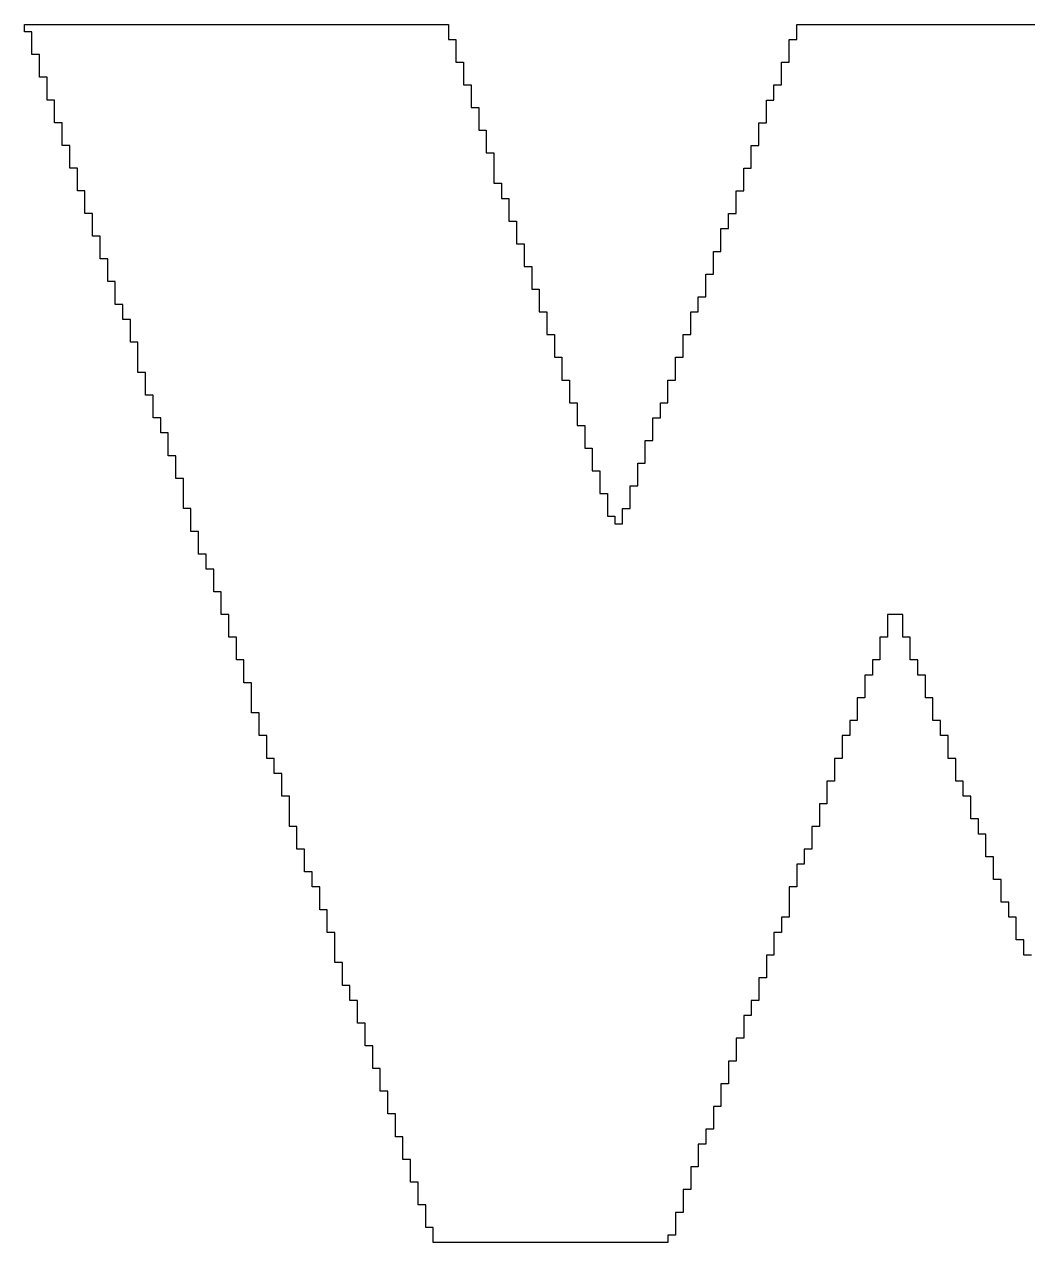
# Model space of a CAD drawing. Header units: millimetres. Extents: x 68 to 210, y 61 to 114.
# Drawn here: x 80.785 to 84.151, y 108.214 to 112.304 of the extents above; entities that cross this region are included whole.
import ezdxf

# ---------------------------------------------------------------- set-up
doc = ezdxf.new("R2010")
doc.units = ezdxf.units.MM
doc.layers.add('TopOverlay', color=2, linetype='Continuous')

msp = doc.modelspace()

# ---------------------------------------------------------------- linework, layer by layer
at = {"layer": 'TopOverlay'}
for p, q in [((80.785, 112.2783), (80.785, 112.3037)), ((80.785, 112.3037), (82.2074, 112.3037)), ((82.2074, 112.3037), (82.2074, 112.2529)), ((83.3758, 112.2529), (83.3758, 112.3037)), ((83.3758, 112.3037), (84.2394, 112.3037)), ((80.8104, 112.2783), (80.785, 112.2783)), ((80.8104, 112.2021), (80.8104, 112.2783)), ((82.2074, 112.2529), (82.2328, 112.2529)), ((82.2328, 112.2529), (82.2328, 112.1767)), ((83.3504, 112.1767), (83.3504, 112.2529)), ((83.3504, 112.2529), (83.3758, 112.2529)), ((80.8358, 112.2021), (80.8104, 112.2021)), ((80.8358, 112.1259), (80.8358, 112.2021)), ((82.2328, 112.1767), (82.2582, 112.1767)), ((82.2582, 112.1767), (82.2582, 112.1005)), ((83.325, 112.1005), (83.325, 112.1767)), ((83.325, 112.1767), (83.3504, 112.1767)), ((80.8612, 112.1259), (80.8358, 112.1259)), ((80.8612, 112.0497), (80.8612, 112.1259)), ((82.2582, 112.1005), (82.2836, 112.1005)), ((82.2836, 112.1005), (82.2836, 112.0243)), ((83.2996, 112.0497), (83.2996, 112.1005)), ((83.2996, 112.1005), (83.325, 112.1005)), ((80.8866, 112.0497), (80.8612, 112.0497)), ((80.8866, 111.9735), (80.8866, 112.0497)), ((83.2742, 111.9735), (83.2742, 112.0497)), ((83.2742, 112.0497), (83.2996, 112.0497)), ((82.2836, 112.0243), (82.309, 112.0243)), ((82.309, 112.0243), (82.309, 111.9481)), ((80.912, 111.9735), (80.8866, 111.9735)), ((80.912, 111.8973), (80.912, 111.9735)), ((83.2488, 111.8973), (83.2488, 111.9735)), ((83.2488, 111.9735), (83.2742, 111.9735)), ((82.309, 111.9481), (82.3344, 111.9481)), ((82.3344, 111.9481), (82.3344, 111.8719)), ((80.9374, 111.8973), (80.912, 111.8973)), ((80.9374, 111.8211), (80.9374, 111.8973)), ((83.2234, 111.8211), (83.2234, 111.8973)), ((83.2234, 111.8973), (83.2488, 111.8973)), ((82.3344, 111.8719), (82.3598, 111.8719)), ((82.3598, 111.8719), (82.3598, 111.7703)), ((80.9628, 111.8211), (80.9374, 111.8211)), ((80.9628, 111.7449), (80.9628, 111.8211)), ((83.198, 111.7449), (83.198, 111.8211)), ((83.198, 111.8211), (83.2234, 111.8211)), ((82.3598, 111.7703), (82.3852, 111.7703)), ((82.3852, 111.7703), (82.3852, 111.7195)), ((80.9882, 111.7449), (80.9628, 111.7449)), ((80.9882, 111.6687), (80.9882, 111.7449)), ((83.1726, 111.6687), (83.1726, 111.7449)), ((83.1726, 111.7449), (83.198, 111.7449)), ((82.3852, 111.7195), (82.4106, 111.7195)), ((82.4106, 111.7195), (82.4106, 111.6433)), ((81.0136, 111.6687), (80.9882, 111.6687)), ((81.0136, 111.5925), (81.0136, 111.6687)), ((82.4106, 111.6433), (82.436, 111.6433)), ((82.436, 111.6433), (82.436, 111.5671)), ((83.1472, 111.6179), (83.1472, 111.6687)), ((83.1472, 111.6687), (83.1726, 111.6687)), ((83.1218, 111.5417), (83.1218, 111.6179)), ((83.1218, 111.6179), (83.1472, 111.6179)), ((81.039, 111.5925), (81.0136, 111.5925)), ((81.039, 111.5163), (81.039, 111.5925)), ((82.436, 111.5671), (82.4614, 111.5671)), ((82.4614, 111.5671), (82.4614, 111.4909)), ((83.0964, 111.4655), (83.0964, 111.5417)), ((83.0964, 111.5417), (83.1218, 111.5417)), ((81.0644, 111.5163), (81.039, 111.5163)), ((81.0644, 111.4401), (81.0644, 111.5163)), ((82.4614, 111.4909), (82.4868, 111.4909)), ((82.4868, 111.4909), (82.4868, 111.4147)), ((81.0898, 111.4401), (81.0644, 111.4401)), ((81.0898, 111.3639), (81.0898, 111.4401)), ((83.071, 111.3893), (83.071, 111.4655)), ((83.071, 111.4655), (83.0964, 111.4655)), ((82.4868, 111.4147), (82.5122, 111.4147)), ((82.5122, 111.4147), (82.5122, 111.3385)), ((81.1152, 111.3639), (81.0898, 111.3639)), ((81.1152, 111.3131), (81.1152, 111.3639)), ((83.0456, 111.3385), (83.0456, 111.3893)), ((83.0456, 111.3893), (83.071, 111.3893)), ((82.5122, 111.3385), (82.5376, 111.3385)), ((82.5376, 111.3385), (82.5376, 111.2623)), ((83.0202, 111.2623), (83.0202, 111.3385)), ((83.0202, 111.3385), (83.0456, 111.3385)), ((81.1406, 111.3131), (81.1152, 111.3131)), ((81.1406, 111.2369), (81.1406, 111.3131)), ((81.166, 111.2369), (81.1406, 111.2369)), ((81.166, 111.1353), (81.166, 111.2369)), ((82.5376, 111.2623), (82.563, 111.2623)), ((82.563, 111.2623), (82.563, 111.1861)), ((82.9948, 111.1861), (82.9948, 111.2623)), ((82.9948, 111.2623), (83.0202, 111.2623)), ((82.563, 111.1861), (82.5884, 111.1861)), ((82.5884, 111.1861), (82.5884, 111.1099)), ((82.9694, 111.1099), (82.9694, 111.1861)), ((82.9694, 111.1861), (82.9948, 111.1861)), ((81.1914, 111.1353), (81.166, 111.1353)), ((81.1914, 111.0591), (81.1914, 111.1353)), ((82.5884, 111.1099), (82.6138, 111.1099)), ((82.6138, 111.1099), (82.6138, 111.0337)), ((82.944, 111.0337), (82.944, 111.1099)), ((82.944, 111.1099), (82.9694, 111.1099)), ((81.2168, 111.0591), (81.1914, 111.0591)), ((81.2168, 110.9829), (81.2168, 111.0591)), ((82.6138, 111.0337), (82.6392, 111.0337)), ((82.6392, 111.0337), (82.6392, 110.9575)), ((82.9186, 110.9829), (82.9186, 111.0337)), ((82.9186, 111.0337), (82.944, 111.0337)), ((81.2422, 110.9829), (81.2168, 110.9829)), ((81.2422, 110.9321), (81.2422, 110.9829)), ((82.6392, 110.9575), (82.6646, 110.9575)), ((82.6646, 110.9575), (82.6646, 110.8813)), ((82.8932, 110.9067), (82.8932, 110.9829)), ((82.8932, 110.9829), (82.9186, 110.9829)), ((81.2676, 110.9321), (81.2422, 110.9321)), ((81.2676, 110.8559), (81.2676, 110.9321)), ((82.8678, 110.8305), (82.8678, 110.9067)), ((82.8678, 110.9067), (82.8932, 110.9067)), ((82.6646, 110.8813), (82.69, 110.8813)), ((82.69, 110.8813), (82.69, 110.8051)), ((81.293, 110.8559), (81.2676, 110.8559)), ((81.293, 110.7797), (81.293, 110.8559)), ((82.8424, 110.7543), (82.8424, 110.8305)), ((82.8424, 110.8305), (82.8678, 110.8305)), ((82.69, 110.8051), (82.7154, 110.8051)), ((82.7154, 110.8051), (82.7154, 110.7289)), ((81.3184, 110.7797), (81.293, 110.7797)), ((81.3184, 110.6781), (81.3184, 110.7797)), ((82.817, 110.6781), (82.817, 110.7543)), ((82.817, 110.7543), (82.8424, 110.7543)), ((82.7154, 110.7289), (82.7408, 110.7289)), ((82.7408, 110.7289), (82.7408, 110.6527)), ((81.3438, 110.6781), (81.3184, 110.6781)), ((81.3438, 110.6019), (81.3438, 110.6781)), ((82.7916, 110.6273), (82.7916, 110.6781)), ((82.7916, 110.6781), (82.817, 110.6781)), ((82.7408, 110.6527), (82.7662, 110.6527)), ((82.7662, 110.6527), (82.7662, 110.6273)), ((82.7662, 110.6273), (82.7916, 110.6273)), ((81.3692, 110.6019), (81.3438, 110.6019)), ((81.3692, 110.5257), (81.3692, 110.6019)), ((81.3946, 110.5257), (81.3692, 110.5257)), ((81.3946, 110.4749), (81.3946, 110.5257)), ((81.42, 110.4749), (81.3946, 110.4749)), ((81.42, 110.3987), (81.42, 110.4749)), ((81.4454, 110.3987), (81.42, 110.3987)), ((81.4454, 110.3225), (81.4454, 110.3987)), ((81.4708, 110.3225), (81.4454, 110.3225)), ((81.4708, 110.2463), (81.4708, 110.3225)), ((83.7314, 110.3225), (83.6806, 110.3225)), ((83.6806, 110.3225), (83.6806, 110.2463)), ((83.7314, 110.2463), (83.7314, 110.3225)), ((81.4962, 110.2463), (81.4708, 110.2463)), ((81.4962, 110.1701), (81.4962, 110.2463)), ((83.6806, 110.2463), (83.6552, 110.2463)), ((83.6552, 110.2463), (83.6552, 110.1701)), ((83.7568, 110.2463), (83.7314, 110.2463)), ((83.7568, 110.1701), (83.7568, 110.2463)), ((81.5216, 110.1701), (81.4962, 110.1701)), ((81.5216, 110.0939), (81.5216, 110.1701)), ((83.6552, 110.1701), (83.6298, 110.1701)), ((83.6298, 110.1701), (83.6298, 110.1193)), ((83.7822, 110.1701), (83.7568, 110.1701)), ((83.7822, 110.1193), (83.7822, 110.1701)), ((81.547, 110.0939), (81.5216, 110.0939)), ((81.547, 109.9923), (81.547, 110.0939)), ((83.6298, 110.1193), (83.6044, 110.1193)), ((83.6044, 110.1193), (83.6044, 110.0431)), ((83.8076, 110.1193), (83.7822, 110.1193)), ((83.8076, 110.0431), (83.8076, 110.1193)), ((83.6044, 110.0431), (83.579, 110.0431)), ((83.579, 110.0431), (83.579, 109.9669)), ((83.833, 110.0431), (83.8076, 110.0431)), ((83.833, 109.9669), (83.833, 110.0431)), ((81.5724, 109.9923), (81.547, 109.9923)), ((81.5724, 109.9161), (81.5724, 109.9923)), ((83.579, 109.9669), (83.5536, 109.9669)), ((83.5536, 109.9669), (83.5536, 109.9161)), ((83.8584, 109.9669), (83.833, 109.9669)), ((83.8584, 109.9161), (83.8584, 109.9669)), ((81.5978, 109.9161), (81.5724, 109.9161)), ((81.5978, 109.8399), (81.5978, 109.9161)), ((83.5536, 109.9161), (83.5282, 109.9161)), ((83.5282, 109.9161), (83.5282, 109.8399)), ((83.8838, 109.9161), (83.8584, 109.9161)), ((83.8838, 109.8399), (83.8838, 109.9161)), ((81.6232, 109.8399), (81.5978, 109.8399)), ((81.6232, 109.7891), (81.6232, 109.8399)), ((83.5282, 109.8399), (83.5028, 109.8399)), ((83.5028, 109.8399), (83.5028, 109.7637)), ((83.9092, 109.8399), (83.8838, 109.8399)), ((83.9092, 109.7637), (83.9092, 109.8399)), ((81.6486, 109.7891), (81.6232, 109.7891)), ((81.6486, 109.7129), (81.6486, 109.7891)), ((83.5028, 109.7637), (83.4774, 109.7637)), ((83.4774, 109.7637), (83.4774, 109.6875)), ((83.9346, 109.7637), (83.9092, 109.7637)), ((83.9346, 109.7129), (83.9346, 109.7637)), ((81.674, 109.7129), (81.6486, 109.7129)), ((81.674, 109.6113), (81.674, 109.7129)), ((83.4774, 109.6875), (83.452, 109.6875)), ((83.452, 109.6875), (83.452, 109.6113)), ((83.96, 109.7129), (83.9346, 109.7129)), ((83.96, 109.6367), (83.96, 109.7129)), ((81.6994, 109.6113), (81.674, 109.6113)), ((81.6994, 109.5351), (81.6994, 109.6113)), ((83.452, 109.6113), (83.4266, 109.6113)), ((83.4266, 109.6113), (83.4266, 109.5351)), ((83.9854, 109.6367), (83.96, 109.6367)), ((83.9854, 109.5859), (83.9854, 109.6367)), ((84.0108, 109.5859), (83.9854, 109.5859)), ((84.0108, 109.5097), (84.0108, 109.5859)), ((81.7248, 109.5351), (81.6994, 109.5351)), ((81.7248, 109.4589), (81.7248, 109.5351)), ((83.4266, 109.5351), (83.4012, 109.5351)), ((83.4012, 109.5351), (83.4012, 109.4843)), ((83.4012, 109.4843), (83.3758, 109.4843)), ((83.3758, 109.4843), (83.3758, 109.4081)), ((84.0362, 109.5097), (84.0108, 109.5097)), ((84.0362, 109.4335), (84.0362, 109.5097)), ((81.7502, 109.4589), (81.7248, 109.4589)), ((81.7502, 109.4081), (81.7502, 109.4589)), ((84.0616, 109.4335), (84.0362, 109.4335)), ((84.0616, 109.3573), (84.0616, 109.4335)), ((81.7756, 109.4081), (81.7502, 109.4081)), ((81.7756, 109.3319), (81.7756, 109.4081)), ((83.3758, 109.4081), (83.3504, 109.4081)), ((83.3504, 109.4081), (83.3504, 109.3065)), ((84.087, 109.3573), (84.0616, 109.3573)), ((84.087, 109.3065), (84.087, 109.3573)), ((81.801, 109.3319), (81.7756, 109.3319)), ((81.801, 109.2557), (81.801, 109.3319)), ((83.3504, 109.3065), (83.325, 109.3065)), ((83.325, 109.3065), (83.325, 109.2557)), ((84.1124, 109.3065), (84.087, 109.3065)), ((84.1124, 109.2303), (84.1124, 109.3065)), ((81.8264, 109.2557), (81.801, 109.2557)), ((81.8264, 109.1541), (81.8264, 109.2557)), ((83.325, 109.2557), (83.2996, 109.2557)), ((83.2996, 109.2557), (83.2996, 109.1795)), ((84.1378, 109.2303), (84.1124, 109.2303)), ((84.1378, 109.1795), (84.1378, 109.2303)), ((81.8518, 109.1541), (81.8264, 109.1541)), ((81.8518, 109.0779), (81.8518, 109.1541)), ((83.2996, 109.1795), (83.2742, 109.1795)), ((83.2742, 109.1795), (83.2742, 109.1033)), ((84.1632, 109.1795), (84.1378, 109.1795)), ((81.8772, 109.0779), (81.8518, 109.0779)), ((81.8772, 109.0271), (81.8772, 109.0779)), ((83.2742, 109.1033), (83.2488, 109.1033)), ((83.2488, 109.1033), (83.2488, 109.0271)), ((81.9026, 109.0271), (81.8772, 109.0271)), ((81.9026, 108.9509), (81.9026, 109.0271)), ((83.2488, 109.0271), (83.2234, 109.0271)), ((83.2234, 109.0271), (83.2234, 108.9763)), ((81.928, 108.9509), (81.9026, 108.9509)), ((81.928, 108.8747), (81.928, 108.9509)), ((83.2234, 108.9763), (83.198, 108.9763)), ((83.198, 108.9763), (83.198, 108.9001)), ((81.9534, 108.8747), (81.928, 108.8747)), ((81.9534, 108.7985), (81.9534, 108.8747)), ((83.198, 108.9001), (83.1726, 108.9001)), ((83.1726, 108.9001), (83.1726, 108.8239)), ((83.1726, 108.8239), (83.1472, 108.8239)), ((83.1472, 108.8239), (83.1472, 108.7477)), ((81.9788, 108.7985), (81.9534, 108.7985)), ((81.9788, 108.7223), (81.9788, 108.7985)), ((83.1472, 108.7477), (83.1218, 108.7477)), ((83.1218, 108.7477), (83.1218, 108.6715)), ((82.0042, 108.7223), (81.9788, 108.7223)), ((82.0042, 108.6461), (82.0042, 108.7223)), ((83.1218, 108.6715), (83.0964, 108.6715)), ((83.0964, 108.6715), (83.0964, 108.5953)), ((82.0296, 108.6461), (82.0042, 108.6461)), ((82.0296, 108.5699), (82.0296, 108.6461)), ((83.0964, 108.5953), (83.071, 108.5953)), ((83.071, 108.5953), (83.071, 108.5445)), ((82.055, 108.5699), (82.0296, 108.5699)), ((82.055, 108.4937), (82.055, 108.5699)), ((83.071, 108.5445), (83.0456, 108.5445)), ((83.0456, 108.5445), (83.0456, 108.4683)), ((82.0804, 108.4937), (82.055, 108.4937)), ((82.0804, 108.4175), (82.0804, 108.4937)), ((83.0456, 108.4683), (83.0202, 108.4683)), ((83.0202, 108.4683), (83.0202, 108.3921)), ((82.1058, 108.4175), (82.0804, 108.4175)), ((82.1058, 108.3413), (82.1058, 108.4175)), ((83.0202, 108.3921), (82.9948, 108.3921)), ((82.9948, 108.3921), (82.9948, 108.3159)), ((82.1312, 108.3413), (82.1058, 108.3413)), ((82.1312, 108.2651), (82.1312, 108.3413)), ((82.9948, 108.3159), (82.9694, 108.3159)), ((82.9694, 108.3159), (82.9694, 108.2397)), ((82.1566, 108.2651), (82.1312, 108.2651)), ((82.1566, 108.2143), (82.1566, 108.2651)), ((82.944, 108.2143), (82.1566, 108.2143)), ((82.9694, 108.2397), (82.944, 108.2397)), ((82.944, 108.2397), (82.944, 108.2143))]:
    msp.add_line(p, q, dxfattribs=at)

doc.saveas('drawing.dxf')
